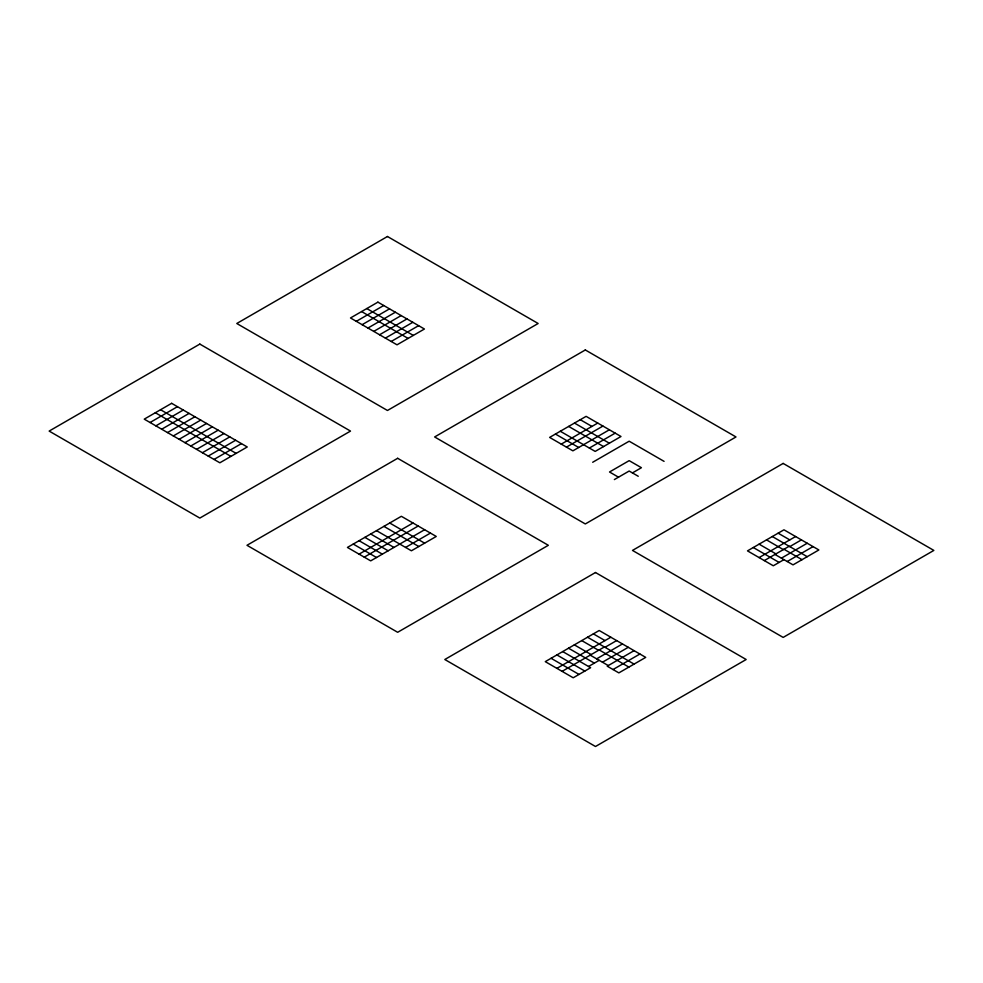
<?xml version="1.0" encoding="UTF-8"?>
<svg xmlns="http://www.w3.org/2000/svg" width="983" height="983" viewBox="0 0 983 983"><rect width="100%" height="100%" fill="white"/><g stroke="black" fill="none" stroke-linecap="round" stroke-linejoin="round"><path stroke-width="1.47" d="M150.055 422.506L177.456 406.679M155.867 425.86L183.28 410.034M161.691 429.215L189.092 413.401M356.313 321.33L383.714 305.504M167.503 432.569L194.904 416.755M362.125 324.685L389.526 308.859M173.315 435.936L200.716 420.11M367.937 328.039L395.35 312.225M179.127 439.29L206.541 423.464M373.761 331.394L401.162 315.58M184.951 442.645L212.353 426.831M379.573 334.761L406.974 318.934M190.763 446.012L218.165 430.185M385.385 338.115L412.799 322.289M196.575 449.366L223.989 433.54M391.209 341.47L418.611 325.656M202.4 452.721L229.801 436.894M208.212 456.075L235.613 440.261M214.024 459.442L241.437 443.616M359.065 554.142L412.995 523.017M364.263 557.152L418.193 526.016M561.256 444.132L597.738 423.071M566.454 447.13L602.935 426.069M424.619 529.726L370.702 560.863L347.429 547.433L401.359 516.296L436.255 536.448L411.41 550.787L376.514 530.648M405.586 547.433L430.443 533.081M609.374 429.78L572.892 450.841L549.632 437.41L586.114 416.35L620.998 436.501L595.182 451.406L560.285 431.254M589.37 448.039L615.186 433.134M592.688 462.268L629.169 441.207L664.066 461.359M614.363 479.569L629.169 471.029L638.25 476.264M632.425 472.909L641.42 467.711L629.169 460.646L609.521 471.987L618.504 477.185M556.894 668.366L610.824 637.23M562.092 671.364L604.398 646.949M759.109 557.594L795.591 536.534M605.012 647.305L616.636 640.584M764.319 560.593L789.165 546.253M789.779 546.609L801.415 539.888M596.644 658.856L622.46 643.939M588.534 666.486L599.2 660.33M781.411 558.147L807.227 543.243M602.456 662.21L628.272 647.305M783.967 559.622L773.302 565.778L747.485 550.873L783.967 529.812L818.864 549.964L793.035 564.869L774.973 554.437M787.223 561.514L813.039 546.609M634.084 650.66L607.211 666.179L618.848 672.888L645.72 657.381L599.2 630.508L545.27 661.645L573.2 677.779L590.648 667.703L562.718 651.582M613.023 669.534L639.908 654.014M778.143 533.179L789.779 539.888M580.289 419.704L591.926 426.425M772.331 536.534L807.227 556.673M574.477 423.071L609.374 443.21M783.967 549.251L802.03 559.683M366.794 308.551L413.327 335.412M766.519 539.888L783.353 549.608M568.666 426.425L603.55 446.565M361.597 311.562L408.117 338.422M759.109 544.164L775.943 553.884M753.297 547.519L779.114 562.423M555.444 434.056L578.704 447.486M593.376 633.875L605.012 640.584M389.735 523.017L424.619 543.157M587.564 637.23L634.084 664.09M599.2 649.947L628.887 667.088M383.911 526.372L418.807 546.511M581.752 640.584L598.573 650.304M574.342 644.86L591.176 654.58M590.205 655.133L608.268 665.565M160.536 409.727L236.141 453.384M370.702 534.002L393.962 547.433M568.53 648.215L594.346 663.12M155.339 412.737L230.944 456.382M364.877 537.357L388.15 550.787M359.065 540.711L382.326 554.142M556.894 654.936L584.836 671.057M353.253 544.078L376.514 557.508M551.082 658.291L579.012 674.424M199.832 344.087L49.15 431.082L199.832 518.078L350.513 431.082L199.832 344.087M387.462 236.498L236.78 323.493L387.462 410.476L538.143 323.493L387.462 236.498M171.644 403.325L144.243 419.139L219.848 462.796L247.249 446.97L171.644 403.325M377.902 302.15L350.489 317.964L397.021 344.824L424.423 329.01L377.902 302.15M397.66 458.299L246.979 545.295L397.66 632.29L548.342 545.295L397.66 458.299M585.315 349.96L434.633 436.956L585.315 523.951L735.997 436.956L585.315 349.96M783.168 463.423L632.487 550.419L783.168 637.414L933.85 550.419L783.168 463.423M595.489 572.524L444.808 659.507L595.489 746.502L746.171 659.507L595.489 572.524"/></g></svg>
